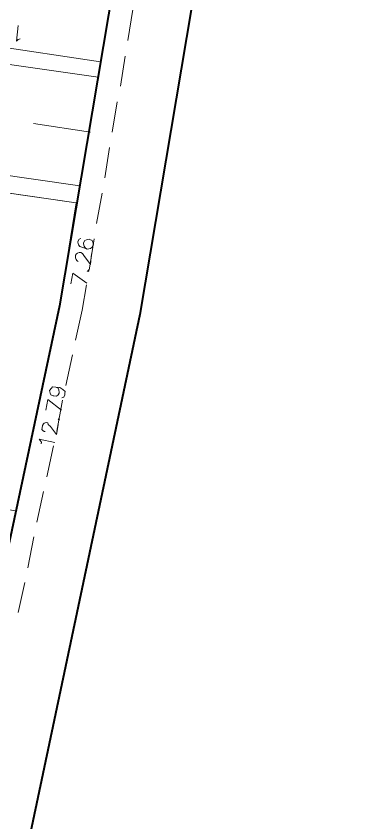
# Model space of a CAD drawing. Header units: metres. Extents: x -977055 to 805873, y -1033982 to 242021.
# Drawn here: x 2806.8 to 2829.6, y 982.2 to 1034.1 of the extents above; entities that cross this region are included whole.
import ezdxf

# ---------------------------------------------------------------- set-up
doc = ezdxf.new("R2010")
doc.units = ezdxf.units.M
for name, color, linetype in [('PDF_0', 7, 'Continuous'), ('PDF_acera', 7, 'Continuous'), ('PDF_COTAS', 7, 'Continuous'), ('PDF_linea de centro', 7, 'Continuous'), ('PDF_LOTES', 7, 'Continuous'), ('PDF_Poligono Ceres', 7, 'Continuous')]:
    doc.layers.add(name, color=color, linetype=linetype)

# ---------------------------------------------------------------- blocks, each defined once
blk = doc.blocks.new('CALLE')
at = {"layer": 'PDF_0', "lineweight": 9}
for points in [[(-14.055552, -306.046944), (-15.621984, -305.8776)], [(-11.684736, -306.258624), (-13.293504, -306.131616)], [(-9.31392, -306.51264), (-10.922688, -306.343296)], [(-6.943104, -306.766656), (-8.551872, -306.597312)], [(-4.572288, -306.978336), (-6.181056, -306.851328)], [(-2.201472, -307.232352), (-3.81024, -307.063008)], [(1.439424, -307.57104), (0.127008, -307.486368), (-1.439424, -307.317024)], [(3.81024, -307.698048), (2.201472, -307.613376)], [(6.181056, -307.867392), (4.614624, -307.740384)], [(8.551872, -307.9944), (6.98544, -307.909728)], [(10.922688, -308.121408), (9.356256, -308.036736)], [(13.293504, -308.290752), (11.727072, -308.20608)], [(15.706656, -308.41776), (14.097888, -308.333088)]]:
    blk.add_lwpolyline(points, dxfattribs=at)
at = {"layer": 'PDF_acera', "lineweight": 9}
for points in [[(14.140224, -247.369248), (12.06576, -307.020672)], [(-23.877504, -255.794112), (-23.49648, -255.455424), (4.02192, -248.215968), (-23.49648, -255.455424), (-23.877504, -255.794112), (-24.681888, -256.55616), (-26.332992, -303.591456), (-10.456992, -305.200224), (0.21168, -306.30096), (5.546016, -306.597312), (7.535808, -251.010144), (7.324128, -256.894848)], [(6.435072, -306.681984), (8.213184, -256.937184), (8.424864, -251.05248)]]:
    blk.add_lwpolyline(points, dxfattribs=at)
at = {"layer": 'PDF_COTAS', "lineweight": 9}
for points in [[(13.589856, -302.829408), (13.54752, -302.744736), (13.462848, -302.660064), (14.267232, -302.660064)], [(-6.900768, -306.131616), (-6.816096, -306.131616), (-6.689088, -306.004608), (-6.77376, -306.808992)], [(-6.265728, -306.258624), (-6.265728, -306.216288), (-6.223392, -306.131616), (-6.181056, -306.08928), (-6.096384, -306.08928), (-5.969376, -306.08928), (-5.884704, -306.131616), (-5.842368, -306.173952), (-5.800032, -306.258624), (-5.800032, -306.343296), (-5.884704, -306.385632), (-5.969376, -306.51264), (-6.3504, -306.851328), (-5.842368, -306.893664)], [(-5.164992, -306.173952), (-4.614624, -306.216288), (-5.08032, -306.978336)], [(-3.937248, -306.554976), (-3.979584, -306.681984), (-4.064256, -306.72432), (-4.191264, -306.766656), (-4.2336, -306.766656), (-4.318272, -306.72432), (-4.402944, -306.639648), (-4.402944, -306.51264), (-4.402944, -306.470304), (-4.360608, -306.343296), (-4.275936, -306.30096), (-4.148928, -306.258624), (-4.02192, -306.343296), (-3.937248, -306.385632), (-3.937248, -306.554976), (-3.937248, -306.766656), (-4.02192, -306.936), (-4.106592, -307.063008), (-4.191264, -307.063008), (-4.275936, -307.063008), (-4.402944, -307.020672), (-4.44528, -306.936)], [(-5.546016, -306.851328), (-5.588352, -306.893664), (-5.588352, -306.936), (-5.546016, -306.893664)], [(1.397088, -306.766656), (1.947456, -306.808992), (1.524096, -307.57104)], [(2.582496, -307.020672), (2.582496, -306.978336), (2.624832, -306.936), (2.667168, -306.893664), (2.75184, -306.851328), (2.878848, -306.851328), (2.96352, -306.893664), (3.005856, -306.936), (3.048192, -307.020672), (3.048192, -307.105344), (3.005856, -307.190016), (2.921184, -307.274688), (2.497824, -307.655712), (3.048192, -307.655712)], [(3.767904, -307.020672), (3.725568, -306.936), (3.59856, -306.893664), (3.556224, -306.893664), (3.429216, -306.936), (3.344544, -307.020672), (3.302208, -307.232352), (3.259872, -307.401696), (3.302208, -307.57104), (3.38688, -307.655712), (3.471552, -307.698048), (3.513888, -307.698048), (3.640896, -307.655712), (3.725568, -307.613376), (3.767904, -307.486368), (3.767904, -307.444032), (3.725568, -307.317024), (3.683232, -307.232352), (3.556224, -307.190016), (3.513888, -307.190016), (3.38688, -307.232352), (3.302208, -307.317024), (3.259872, -307.401696)], [(2.159136, -307.528704), (2.1168, -307.57104), (2.159136, -307.613376), (2.201472, -307.57104)]]:
    blk.add_lwpolyline(points, dxfattribs=at)
at = {"layer": 'PDF_linea de centro', "lineweight": 9}
blk.add_lwpolyline([(9.356256, -303.97248), (9.229248, -306.936)], dxfattribs=at)
at = {"layer": 'PDF_LOTES', "lineweight": 20}
for points in [[(5.969376, -295.251264), (5.546016, -306.597312), (0.21168, -306.30096), (-10.456992, -305.200224), (-10.033632, -294.700896)], [(29.338848, -296.097984), (28.915488, -308.036736), (12.870144, -307.063008), (13.33584, -295.547616)]]:
    blk.add_lwpolyline(points, close=True, dxfattribs=at)
at = {"layer": 'PDF_Poligono Ceres', "lineweight": 40}
for points in [[(32.048352, -308.20608), (0.21168, -306.30096), (-27.30672, -303.464448), (-49.575456, -299.73888), (-50.633856, -298.511136)], [(98.177184, -311.762304), (80.565408, -311.889312), (64.13904, -311.423616), (44.156448, -312.01632), (32.133024, -312.355008), (0.21168, -310.449888), (-27.73008, -307.613376), (-52.49664, -303.506784), (-92.461824, -298.722816), (-129.802176, -294.785568)]]:
    blk.add_lwpolyline(points, dxfattribs=at)

msp = doc.modelspace()

# ---------------------------------------------------------------- block references
at = {"xscale": 1.255773352820658, "yscale": 1.255773352820658, "zscale": 1.255773352820658, "rotation": 83.85573648860341}
msp.add_blockref('CALLE', (2427.15058, 1056.36283, 1015.371), dxfattribs=at)

doc.saveas('drawing.dxf')
